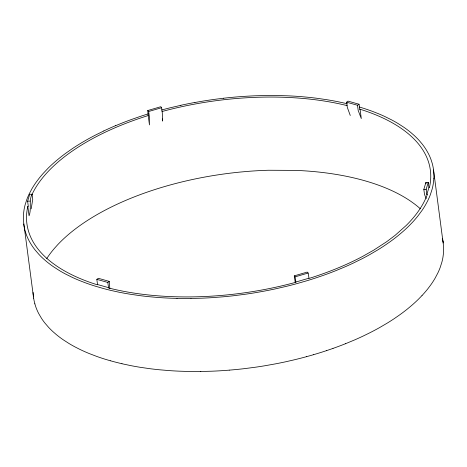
<?xml version="1.0" encoding="UTF-8"?>
<svg xmlns="http://www.w3.org/2000/svg" width="467" height="467" viewBox="0 0 467 467"><rect width="100%" height="100%" fill="white"/><g stroke="black" fill="none" stroke-linecap="round" stroke-linejoin="round"><path stroke-width="0.7" d="M109.85 288.717L109.249 281.391L98.374 278.314L96.832 279.342L97.527 284.537L97.206 284.753A203.507 97.107 -7.6 0 1 56.18 265.682L52.608 263.108A203.507 97.107 -7.6 0 1 32.042 239.892C28.341 232.788 26.35 224.796 26.514 216.776A203.507 97.107 -7.6 0 1 27.822 206.432L28.312 206.408L27.623 201.213L29.713 194.266L32.042 194.237L32.737 199.432L31.172 208.837M433.837 178.622L433.265 183.87A205.69 98.146 -7.6 0 1 432.127 189.158L430.44 194.465A206.969 98.759 -7.6 0 1 427.323 201.551L425.402 205.083A206.046 98.315 -7.6 0 1 422.069 210.372L418.204 215.62A206.735 98.648 -7.6 0 1 412.25 222.531L408.94 225.946A206.694 98.625 -7.6 0 1 401.655 232.659L397.691 235.958A206.694 98.625 -7.6 0 1 389.157 242.402L384.592 245.537A205.702 98.152 -7.6 0 1 377.394 250.137L369.788 254.591A206.035 98.315 -7.6 0 1 361.791 258.887L353.437 263.009A205.69 98.146 -7.6 0 1 344.734 266.955L335.715 270.708A206.694 98.625 -7.6 0 1 323.234 275.396L316.819 277.596A206.035 98.315 -7.6 0 1 307 280.714L296.959 283.603A206.046 98.315 -7.6 0 1 286.738 286.253L276.353 288.659A206.846 98.7 -7.6 0 1 262.308 291.478L255.221 292.716A205.69 98.146 -7.6 0 1 244.533 294.35L233.798 295.716A205.965 98.28 -7.6 0 1 223.051 296.814L212.316 297.637A205.684 98.146 -7.6 0 1 201.633 298.185L191.015 298.46M27.822 206.432L29.077 215.801C31.803 208.626 28.528 201.114 32.042 194.237M295.249 282.471L294.263 275.869L307.21 272.08L308.15 273.037L309.043 278.431A203.507 97.107 -7.6 0 0 362.41 256.541L373.734 250.137L386.688 241.702L395.094 235.356L406.162 225.503A203.507 97.107 -7.6 0 0 427.334 194.505L426.85 194.511L428.939 187.565L428.251 182.369L425.892 182.48L423.826 189.345L424.521 194.541L426.26 198.539M428.251 182.369L426.155 189.316L426.85 194.511M421.999 295.564L418.683 298.973A206.653 98.607 -7.6 0 1 411.404 305.681L407.434 308.985A206.653 98.607 -7.6 0 1 398.906 315.418L394.341 318.57A206 98.298 -7.6 0 1 387.137 323.17L379.531 327.624A206.653 98.607 -7.6 0 1 368.802 333.298L363.18 336.042A206 98.298 -7.6 0 1 354.476 339.988L345.457 343.741M96.832 279.342L107.836 282.459L109.249 281.391M350.268 115.466L347.314 107.381L346.619 102.191L348.032 101.123L359.035 104.24L359.73 109.43L360.051 109.22A203.507 97.107 -7.6 0 1 429.43 187.541L428.939 187.565M107.836 282.459L108.531 287.654L108.239 287.876A203.507 97.107 -7.6 0 0 295.909 282.272L295.051 276.867L294.263 275.869M346.619 102.191L357.494 105.268L359.035 104.24M103.82 130.958L95.461 135.086A205.684 98.146 -7.6 0 0 87.469 139.376L82.35 142.33A206.969 98.759 -7.6 0 0 72.659 148.43L65.888 153.164A205.713 98.158 -7.6 0 0 59.566 158.015L55.602 161.308A206.694 98.625 -7.6 0 0 48.299 168.021L43.431 173.158A205.965 98.28 -7.6 0 0 39.047 178.353L36.414 181.844A206.922 98.735 -7.6 0 0 31.855 188.884L29.065 194.19A205.784 98.193 -7.6 0 0 26.817 199.502L25.125 204.815A206.035 98.315 -7.6 0 0 23.992 210.097L23.548 213.606A206.56 98.56 -7.6 0 0 23.408 220.547L33.706 298.711M115.495 125.74L121.543 123.259A205.684 98.146 -7.6 0 1 130.853 119.71L140.433 116.371A205.754 98.181 -7.6 0 1 148.278 113.86M332.983 348.429L326.567 350.629M31.861 194.815A203.507 97.107 -7.6 0 1 148.214 115.542L147.718 110.545L160.817 106.715L161.605 107.714L162.3 112.909L162.598 121.07L162.306 118.904M147.718 110.545L148.664 111.502L161.605 107.714M308.15 273.037L295.051 276.867M308.845 278.233L295.745 282.062M313.421 354.733L306.702 356.636M180.904 105.308L170.519 107.714A205.754 98.181 -7.6 0 0 161.646 109.996M194.949 102.495L202.036 101.257A206.694 98.625 -7.6 0 1 216.291 99.132L223.459 98.251M229.215 370.15L222.064 370.67A206 98.292 -7.6 0 1 211.376 371.218L200.763 371.487M27.623 201.213L29.976 201.102M423.826 189.345L426.155 189.316M177.028 298.39L170.128 298.168A206.916 98.73 -7.6 0 1 156.544 297.356L149.878 296.767A205.754 98.175 -7.6 0 1 140.065 295.652L130.497 294.268A206.916 98.73 -7.6 0 1 118.116 292.009L112.185 290.713A205.965 98.28 -7.6 0 1 103.499 288.542L95.151 286.125A206.846 98.7 -7.6 0 1 84.597 282.517L79.577 280.562A205.97 98.28 -7.6 0 1 72.397 277.433L65.643 274.082A205.702 98.152 -7.6 0 1 59.332 270.521L53.489 266.756A206.77 98.66 -7.6 0 1 46.443 261.444L43.256 258.671A205.836 98.216 -7.6 0 1 38.889 254.363L35.048 249.903A206.286 98.432 -7.6 0 1 31.738 245.298L30.758 243.733A206.77 98.66 -7.6 0 1 26.117 234.055L25.072 230.739A205.708 98.158 -7.6 0 1 23.963 225.684L23.712 223.979M121.928 363.74L130.935 365.649A206 98.298 -7.6 0 0 140.24 367.301L149.814 368.685A206 98.292 -7.6 0 0 159.626 369.794L169.655 370.635A206 98.298 -7.6 0 0 179.871 371.195L186.777 371.417A206.653 98.607 -7.6 0 0 200.804 371.469M108.531 287.654L97.527 284.537M110.422 360.793L104.894 359.152A206 98.298 -7.6 0 1 96.914 356.49L89.325 353.589A206.648 98.601 -7.6 0 1 79.839 349.369L75.385 347.109A205.994 98.292 -7.6 0 1 69.075 343.549L63.232 339.789A206.648 98.601 -7.6 0 1 56.192 334.477L52.999 331.698A206 98.298 -7.6 0 1 48.638 327.396L44.797 322.936A206 98.298 -7.6 0 1 41.51 318.36L38.714 313.591A206.648 98.601 -7.6 0 1 35.877 307.099L34.821 303.772M359.362 107.013L362.106 107.848A206.694 98.625 -7.6 0 1 372.654 111.444L377.675 113.411A205.69 98.146 -7.6 0 1 384.861 116.54L391.615 119.891A205.778 98.187 -7.6 0 1 397.925 123.451L403.768 127.211A206.607 98.584 -7.6 0 1 410.814 132.523L414.001 135.302A206.904 98.724 -7.6 0 1 419.705 141.075L422.203 144.064A206.659 98.607 -7.6 0 1 426.499 150.234L428.286 153.41A206.607 98.584 -7.6 0 1 431.123 159.901L432.185 163.228A206.899 98.724 -7.6 0 1 433.539 169.994L443.592 246.453A206.653 98.607 -7.6 0 1 443.452 253.394L443.008 256.903A206 98.298 -7.6 0 1 441.875 262.185L440.183 267.498A206 98.292 -7.6 0 1 437.935 272.81L435.145 278.116A206.653 98.607 -7.6 0 1 430.586 285.15L427.953 288.647A206.653 98.607 -7.6 0 1 421.999 295.558M443.037 241.316L443.288 243.021M425.892 182.48L426.067 183.776M360.051 109.22L361.3 118.583L358.189 110.463L357.494 105.268M148.664 111.502L149.352 116.692L149.463 124.911L148.214 115.542M433.539 169.994L433.849 173.42A206.035 98.315 -7.6 0 1 433.837 178.622M33.461 297.006L33.151 293.58A206.648 98.601 -7.6 0 1 33.116 292.441M162.014 111.52A203.507 97.107 -7.6 0 1 223.535 99.769C246.564 97.154 269.815 96.342 292.955 97.696A203.507 97.107 -7.6 0 1 347.121 105.618M46.758 258.566A203.507 97.107 -7.6 0 1 54.528 248.251L57.575 244.86A203.507 97.107 -7.6 0 1 240.336 172.049L247.387 171.418A203.507 97.107 -7.6 0 1 268.449 170.251L295.973 170.391A203.507 97.107 -7.6 0 1 410.82 201.318L414.392 203.892A203.507 97.107 -7.6 0 1 420.388 208.819M103.843 130.906A206.77 98.66 -7.6 0 1 115.518 125.687M34.873 303.865A206 98.298 -7.6 0 1 33.758 298.804M442.488 238.567A206 98.298 -7.6 0 1 443.037 241.386M345.475 343.724A206.653 98.607 -7.6 0 1 332.994 348.411M326.585 350.612A206.653 98.607 -7.6 0 1 313.439 354.716M306.726 356.619A206.653 98.607 -7.6 0 1 293.06 360.098L286.096 361.692A206 98.298 -7.6 0 1 275.583 363.846L264.964 365.743A206 98.298 -7.6 0 1 254.276 367.377L243.54 368.749A206.653 98.607 -7.6 0 1 229.244 370.133M121.98 363.723A206.653 98.607 -7.6 0 1 110.475 360.775M223.448 98.245A206.694 98.625 -7.6 0 1 237.779 96.844L244.936 96.33A206.356 98.467 -7.6 0 1 255.624 95.782L266.237 95.513A205.708 98.152 -7.6 0 1 276.75 95.519L287.129 95.805A206.735 98.648 -7.6 0 1 300.678 96.587L307.374 97.206A205.69 98.146 -7.6 0 1 317.192 98.315L326.76 99.699A206.694 98.625 -7.6 0 1 339.095 101.952L345.072 103.26A206.035 98.315 -7.6 0 1 347.419 103.814M190.962 298.477A206.735 98.648 -7.6 0 1 176.975 298.407M180.846 105.279A206.735 98.648 -7.6 0 1 194.891 102.466"/></g></svg>
